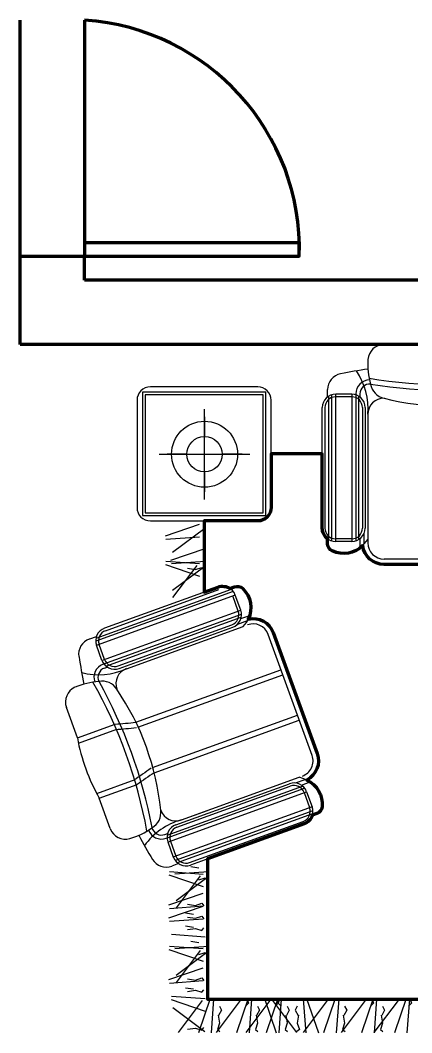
# Model space of a CAD drawing. Header units: millimetres. Extents: x 44393 to 91220, y 25301 to 41858.
# Drawn here: x 54677 to 56136, y 33511 to 37288 of the extents above; entities that cross this region are included whole.
import ezdxf

# ---------------------------------------------------------------- set-up
doc = ezdxf.new("R2010")
doc.units = ezdxf.units.MM

# ---------------------------------------------------------------- blocks, each defined once
blk = doc.blocks.new('fdsfdh4')
at = {"color": 4}
for p, q in [((25859.6, 46246.7), (25379.3, 46246.7)), ((24908.9, 46088.9), (24508.9, 46088.9)), ((25169.4, 46052), (25169.4, 46078.9)), ((25259.2, 46062), (25199.4, 46062)), ((24458.9, 46038.9), (24458.9, 45638.9)), ((24958.9, 45638.9), (24958.9, 46038.9)), ((25149.4, 45562), (25149.4, 46012)), ((25309.2, 46012), (25309.2, 45562)), ((24508.9, 45588.9), (24908.9, 45588.9)), ((24708.9, 45588.9), (24708.9, 45323.4)), ((25169.4, 45504.1), (25169.4, 45522)), ((25300.4, 45497.2), (25319.4, 45520)), ((25259.2, 45512), (25199.4, 45512)), ((27059.4, 45426.7), (25379.4, 45426.7)), ((24761, 45342.3, 64.2), (24337.9, 45188.9, 64.2)), ((24822.2, 45343.2, 64.2), (24805.4, 45337.1, 64.2)), ((24845.4, 45256.1, 64.2), (24825, 45312.3, 64.2)), ((24392.4, 45038.7, 64.2), (24815.4, 45192.1, 64.2)), ((24307.1, 45156.5, 64.2), (24281.8, 45147.3, 64.2)), ((24966.6, 45172.2, 64.2), (25130.2, 44721, 64.2)), ((24328.3, 45068.7, 64.2), (24308, 45124.9, 64.2)), ((24236.6, 44779.9, 64.2), (24195.6, 44892.9, 64.2)), ((24603.8, 44455.4, 64.2), (25026.9, 44608.8, 64.2)), ((25090.8, 44622.6, 64.2), (25062.9, 44632.7, 64.2)), ((25090.9, 44578.8, 64.2), (25111.3, 44522.7, 64.2)), ((24359.3, 44441.3, 64.2), (24318.4, 44554.3, 64.2)), ((25081.4, 44458.6, 64.2), (24658.3, 44305.2, 64.2)), ((24573.9, 44391.4, 64.2), (24594.2, 44335.2, 64.2)), ((24613.9, 44310.4, 64.2), (24588.5, 44301.2, 64.2)), ((24721.9, 44328.3), (24721.9, 43805)), ((24721.9, 43805), (27668.5, 43805))]:
    blk.add_line(p, q, dxfattribs=at)
at = {"color": 8}
for p, q in [((24478.9, 46068.9), (24478.9, 45608.9)), ((24938.9, 46068.9), (24478.9, 46068.9)), ((24488.9, 46058.9), (24488.9, 45618.9)), ((24928.9, 46058.9), (24488.9, 46058.9)), ((24928.9, 45618.9), (24928.9, 46058.9)), ((24938.9, 45608.9), (24938.9, 46068.9)), ((25174.4, 45518.7), (25174.4, 46055.3)), ((25184.4, 45514.3), (25184.4, 46059.7)), ((25199.4, 45512), (25199.4, 46059.7)), ((25259.2, 46052), (25199.4, 46052)), ((25259.2, 46059.7), (25259.2, 45512)), ((25274.2, 46063.1), (25274.2, 46059.7)), ((25274.2, 46063.1), (25274.2, 46059.7)), ((25274.2, 46059.7), (25274.2, 45514.3)), ((25284.2, 46055.3), (25284.2, 45518.7)), ((25289.2, 46063.1), (25289.2, 46052)), ((25289.2, 46063.1), (25289.2, 46052)), ((24710.6, 45669.1), (24710.6, 46006.2)), ((25159.4, 46012), (25159.4, 45562)), ((25299.2, 46012), (25299.2, 45562)), ((24710.6, 45977.5), (24710.6, 45903.7)), ((24710.6, 45903.7), (24710.6, 45977.5)), ((25319.4, 45986.7), (25319.4, 45520)), ((25319.4, 45986.7), (25319.4, 45506.7)), ((24542.1, 45837.7), (24879.2, 45837.7)), ((24644.6, 45837.7), (24570.8, 45837.7)), ((24850.4, 45837.7), (24776.6, 45837.7)), ((25149.4, 45838.9), (24958.9, 45838.9)), ((24710.6, 45771.7), (24710.6, 45697.9)), ((24710.6, 45697.9), (24710.6, 45771.7)), ((24478.9, 45608.9), (24938.9, 45608.9)), ((24488.9, 45618.9), (24928.9, 45618.9)), ((24565.2, 45533.2), (24692.3, 45577.2)), ((24591.7, 45472.2), (24711.3, 45561.9)), ((24566.7, 45520.7), (24692.3, 45530.1)), ((25259.2, 45522), (25199.4, 45522)), ((25289.2, 45522), (25289.2, 45487.4)), ((25304.2, 45540.2), (25304.2, 45501.7)), ((24585.4, 45442.2), (24712.6, 45486.2)), ((24566.7, 45439), (24692.3, 45429.5)), ((24587, 45429.6), (24712.6, 45439)), ((25859.4, 45446.7), (25379.4, 45446.7)), ((24565.2, 45426.4), (24692.3, 45382.4)), ((24681.3, 45422.9), (24591.6, 45303.4)), ((24591.7, 45330.8), (24711.3, 45420.5)), ((24646.6, 45412.3), (24676.5, 45407.6)), ((24817.8, 45325.6, 64.2), (24305, 45139.8, 64.2)), ((24810.2, 45333.5, 64.2), (24305.7, 45150.7, 64.2)), ((24341.3, 45179.5, 64.2), (24764.4, 45332.9, 64.2)), ((24825, 45312.3, 64.2), (24310.1, 45125.7, 64.2)), ((24836, 45252.7, 64.2), (24815.6, 45308.9, 64.2)), ((24330.5, 45069.5, 64.2), (24845.4, 45256.1, 64.2)), ((24335.6, 45055.4, 64.2), (24848.3, 45241.3, 64.2)), ((24343.2, 45047.5, 64.2), (24847.6, 45230.4, 64.2)), ((24834.2, 45204.2, 64.2), (24870.4, 45217.3, 64.2)), ((24846.2, 45224.5, 64.2), (24878.8, 45236.3, 64.2)), ((24389, 45048.1, 64.2), (24812, 45201.5, 64.2)), ((24419.7, 45037.7, 64.2), (24854.2, 45195.2, 64.2)), ((25111.4, 44714.1, 64.2), (24947.8, 45165.4, 64.2)), ((24337.7, 45072.1, 64.2), (24317.4, 45128.3, 64.2)), ((24332.4, 45054.2, 64.2), (24335.6, 45055.4, 64.2)), ((24337.5, 45040.1, 64.2), (24348, 45043.9, 64.2)), ((24454.8, 44837.8, 64.2), (24995.5, 45033.8, 64.2)), ((24461.6, 44819, 64.2), (25002.3, 45015, 64.2)), ((24516.1, 44668.5, 64.2), (25056.8, 44864.6, 64.2)), ((24523, 44649.7, 64.2), (25063.7, 44845.8, 64.2)), ((24236.6, 44779.9, 64.2), (24377.1, 44830.9, 64.2)), ((24240.5, 44760.1, 64.2), (24383.9, 44812.1, 64.2)), ((24308.7, 44572.1, 64.2), (24452.1, 44624.1, 64.2)), ((24624.2, 44473.7, 64.2), (25062.9, 44632.7, 64.2)), ((25049.1, 44611.5, 64.2), (25085.2, 44624.6, 64.2)), ((25071.3, 44603.6, 64.2), (25103.9, 44615.4, 64.2)), ((24318.4, 44554.3, 64.2), (24458.9, 44605.2, 64.2)), ((24570.9, 44406.3, 64.2), (25083.7, 44592.2, 64.2)), ((24571.7, 44417.2, 64.2), (25076.1, 44600.1, 64.2)), ((24576, 44392.2, 64.2), (25090.9, 44578.8, 64.2)), ((24607.3, 44446, 64.2), (25030.3, 44599.4, 64.2)), ((25081.5, 44575.4, 64.2), (25101.9, 44519.3, 64.2)), ((25111.3, 44522.7, 64.2), (24596.4, 44336, 64.2)), ((25114.3, 44507.8, 64.2), (24601.5, 44321.9, 64.2)), ((25113.5, 44496.9, 64.2), (24609.1, 44314, 64.2)), ((24624.2, 44473.7, 64.2), (24721.9, 44509.1, 64.2)), ((24654.9, 44314.6, 64.2), (25077.9, 44468, 64.2)), ((24562.6, 44419.2, 64.2), (24573.1, 44423, 64.2)), ((24567.7, 44405.1, 64.2), (24570.9, 44406.3, 64.2)), ((24583.3, 44394.8, 64.2), (24603.6, 44338.6, 64.2)), ((24578.1, 44268.7), (24705.3, 44224.7)), ((24579.7, 44281.2), (24705.3, 44271.8)), ((24599.9, 44271.9), (24725.6, 44281.3)), ((24659.6, 44299.8), (24689.4, 44295.1)), ((24694.3, 44265.2), (24604.6, 44145.7)), ((24604.7, 44173.1), (24724.2, 44262.8)), ((24689.4, 44249.9), (24713, 44257.7)), ((24578.1, 44156.2), (24705.3, 44200.2)), ((24646.8, 44159.5), (24676.6, 44154.8)), ((24676.6, 44154.8), (24700.2, 44162.6)), ((24700.2, 44162.6), (24708, 44153.2)), ((24578.1, 44108.1), (24705.3, 44152.1)), ((24579.7, 44143.6), (24705.3, 44153.1)), ((24639.4, 44126.4), (24669.2, 44121.6)), ((24579.7, 44095.5), (24705.3, 44104.9)), ((24639.4, 44078.2), (24669.2, 44073.5)), ((24646.8, 44111.3), (24676.6, 44106.6)), ((24676.6, 44106.6), (24700.2, 44114.5)), ((24700.2, 44114.5), (24708, 44105)), ((24587.1, 44046.9), (24712.7, 44037.5)), ((24646.8, 44064.2), (24676.6, 44068.9)), ((24676.6, 44068.9), (24700.2, 44061.1)), ((24700.2, 44061.1), (24708, 44070.5)), ((24579.7, 44002.7), (24705.3, 43993.3)), ((24599.9, 43993.3), (24725.6, 44002.8)), ((24659.6, 44021.3), (24689.4, 44016.6)), ((24578.1, 43990.1), (24705.3, 43946.1)), ((24694.3, 43986.7), (24604.6, 43867.1)), ((24604.7, 43894.6), (24724.2, 43984.3)), ((24689.4, 43971.3), (24713, 43979.2)), ((24713, 43979.2), (24720.8, 43969.8)), ((24578.1, 43877.7), (24705.3, 43921.7)), ((24579.7, 43865.1), (24705.3, 43874.5)), ((24646.8, 43880.9), (24676.6, 43876.2)), ((24676.6, 43876.2), (24700.2, 43884.1)), ((24700.2, 43884.1), (24708, 43874.6)), ((24587.1, 43816.5), (24712.7, 43807.1)), ((24639.4, 43847.8), (24669.2, 43843.1)), ((24646.8, 43833.8), (24676.6, 43838.5)), ((24676.6, 43838.5), (24700.2, 43830.6)), ((24700.2, 43830.6), (24708, 43840.1)), ((24585.6, 43803.9), (24712.7, 43759.9)), ((24701.7, 43800.5), (24612, 43681)), ((24731.8, 43806.8), (24687.8, 43679.6)), ((24744.3, 43805.3), (24734.9, 43679.6)), ((24843.1, 43800.5), (24753.4, 43681)), ((24766.3, 43778.6), (24774.2, 43764.4)), ((24873.2, 43806.8), (24829.2, 43679.6)), ((24874.3, 43789.6), (24863.3, 43778.6)), ((24953.9, 43800.5), (24864.2, 43681)), ((24868, 43806.8), (24874.3, 43789.6)), ((24885.7, 43805.3), (24876.3, 43679.6)), ((24907.7, 43778.6), (24915.6, 43764.4)), ((24933.6, 43806.8), (24977.6, 43679.6)), ((24983.9, 43806.8), (24939.9, 43679.6)), ((24963.7, 43800.5), (25053.4, 43681)), ((24985.1, 43789.6), (24974.1, 43778.6)), ((24978.8, 43806.8), (24985.1, 43789.6)), ((24991.3, 43806.8), (24985, 43789.6)), ((24985, 43789.6), (24996, 43778.6)), ((24996.5, 43805.3), (24987.1, 43679.6)), ((25018.5, 43778.6), (25026.4, 43764.4)), ((25056.2, 43778.6), (25048.4, 43764.4)), ((25078.2, 43805.3), (25087.6, 43679.6)), ((25167.9, 43800.5), (25078.2, 43681)), ((25090.8, 43806.8), (25134.8, 43679.6)), ((25197.9, 43806.8), (25153.9, 43679.6)), ((25210.5, 43805.3), (25201.1, 43679.6)), ((25309.3, 43800.5), (25219.6, 43681)), ((25232.5, 43778.6), (25240.4, 43764.4)), ((25339.3, 43806.8), (25295.3, 43679.6)), ((25340.5, 43789.6), (25329.5, 43778.6)), ((25334.2, 43806.8), (25340.5, 43789.6)), ((25431.8, 43800.5), (25342.1, 43681)), ((25351.9, 43805.3), (25342.5, 43679.6)), ((25373.9, 43778.6), (25381.8, 43764.4)), ((25461.9, 43806.8), (25417.9, 43679.6)), ((25474.5, 43805.3), (25465, 43679.6)), ((25481.9, 43789.6), (25470.9, 43778.6)), ((25475.6, 43806.8), (25481.9, 43789.6)), ((24591.9, 43773.9), (24711.4, 43684.2)), ((24761.6, 43745.6), (24766.3, 43715.8)), ((24774.2, 43764.4), (24763.2, 43744)), ((24903, 43745.6), (24907.7, 43715.8)), ((24915.6, 43764.4), (24904.6, 43744)), ((25013.8, 43745.6), (25018.5, 43715.8)), ((25026.4, 43764.4), (25015.4, 43744)), ((25048.4, 43764.4), (25059.4, 43744)), ((25060.9, 43745.6), (25056.2, 43715.8)), ((25227.8, 43745.6), (25232.5, 43715.8)), ((25240.4, 43764.4), (25229.4, 43744)), ((25369.2, 43745.6), (25373.9, 43715.8)), ((25381.8, 43764.4), (25370.8, 43744)), ((24766.3, 43715.8), (24758.5, 43692.2)), ((24907.7, 43715.8), (24899.9, 43692.2)), ((25018.5, 43715.8), (25010.7, 43692.2)), ((25056.2, 43715.8), (25064.1, 43692.2)), ((25232.5, 43715.8), (25224.6, 43692.2)), ((25373.9, 43715.8), (25366.1, 43692.2)), ((24646.8, 43692.4), (24676.6, 43697.1)), ((24676.6, 43697.1), (24700.2, 43689.2)), ((24700.2, 43689.2), (24708, 43698.7)), ((24758.5, 43692.2), (24767.9, 43684.4)), ((24899.9, 43692.2), (24909.3, 43684.4)), ((25010.7, 43692.2), (25020.1, 43684.4)), ((25064.1, 43692.2), (25054.6, 43684.4)), ((25224.6, 43692.2), (25234.1, 43684.4)), ((25366.1, 43692.2), (25375.5, 43684.4))]:
    blk.add_line(p, q, dxfattribs=at)
at = {"linetype": 'ByBlock'}
for p, q in [((25289.2, 45522), (25289.2, 45487.4)), ((25304.2, 45540.2), (25304.2, 45501.7)), ((25049.1, 44611.5, 64.2), (25085.2, 44624.6, 64.2)), ((25071.3, 44603.6, 64.2), (25103.9, 44615.4, 64.2)), ((24562.6, 44419.2, 64.2), (24573.1, 44423, 64.2)), ((24567.7, 44405.1, 64.2), (24570.9, 44406.3, 64.2))]:
    blk.add_line(p, q, dxfattribs=at)
for p, q in [((24676.5, 45407.6), (24700, 45415.5)), ((24700, 45415.5), (24707.9, 45406)), ((25128.9, 44497.1, 64.2), (25112.1, 44491.1, 64.2)), ((24713, 44257.7), (24720.8, 44248.3))]:
    blk.add_line(p, q)
at = {"color": 255, "lineweight": 90}
blk.add_lwpolyline([(27059.4, 45426.7), (25379.4, 45426.7, -0.378552), (25300.1, 45496.8, -0.318301), (25186.6, 45477, -0.289569), (25169.4, 45504.1), (25169.4, 45522, -0.236068), (25149.4, 45562), (25149.4, 45838.9), (24958.9, 45838.9), (24958.9, 45638.9, -0.414214), (24908.9, 45588.9), (24708.9, 45588.9), (24708.9, 45323.4), (24761, 45342.3, -0.236068), (24805.4, 45337.1), (24822.2, 45343.2, -0.289561), (24853.5, 45336.3, -0.318303), (24873.6, 45222.9, -0.378543), (24966.6, 45172.2), (25130.2, 44721, -0.378561), (25091.3, 44622.4, -0.318306), (25148.6, 44522.5, -0.289552), (25128.9, 44497.1), (25128.9, 44497.1), (25112.1, 44491.1, -0.23606), (25081.4, 44458.6), (24721.9, 44328.3), (24721.9, 43805), (27668.5, 43805)], format="xyb", dxfattribs=at)
at = {"color": 8}
for radius in [123, 66]:
    blk.add_circle((24710.6, 45837.7), radius, dxfattribs=at)
at = {"color": 4}
for centre, radius, start, end in [((25379.3, 46186.7), 60, 90, 176.1275), ((25619.4, 44127.5), 2050, 98.4151, 101.302), ((25578.8, 46173.2), 259.9, 176.1275, 196.4266), ((25229.4, 46078.9), 60, 101.302, 180), ((24508.9, 46038.9), 50, 90, 180), ((24908.9, 46038.9), 50, 0, 90), ((25392.5, 46109), 63.7, 188.4737, 258.1933), ((25199.4, 46012), 50, 90, 180), ((25259.2, 46012), 50, 0, 90), ((25619.4, 46991.7), 975, 255.75, 284.25), ((24508.9, 45638.9), 50, 180, 270), ((24908.9, 45638.9), 50, 270, 0), ((25199.4, 45562), 50, 180, 270), ((25259.2, 45562), 50, 270, 0), ((25199.4, 45504.1), 30, 180, 244.5921), ((25229.3, 45567), 99.6, 244.5921, 315.5106), ((25379.4, 45506.7), 80, 187.063, 270), ((24778, 45295.3, 64.2), 50, 19.9274, 109.9274), ((24832.4, 45315, 64.2), 30, 45.3353, 109.9274), ((24783.5, 45265.5, 64.2), 99.6, 315.1808, 45.3353), ((24798.4, 45239.1, 64.2), 50, 289.9274, 19.9274), ((24891.4, 45144.9, 64.2), 80, 19.9274, 102.8644), ((24355, 45141.9, 64.2), 50, 109.9274, 199.9274), ((24301.4, 45091.8, 64.2), 60, 109.9274, 188.6255), ((26269.7, 45389.3, 64.2), 2050, 188.6255, 191.5123), ((24375.3, 45085.7, 64.2), 50, 199.9274, 289.9274), ((24332.7, 44730.4, 64.2), 259.9, 93.5008, 113.7999), ((24329.5, 44927.4, 64.2), 63.7, 31.7342, 101.4537), ((24252, 44913.3, 64.2), 60, 113.7999, 199.9274), ((23577.1, 44413.2, 64.2), 975, 5.6774, 34.1775), ((24949.7, 44910.8, 64.2), 725, 190.4001, 209.4547), ((25055, 44693.7, 64.2), 80, 296.9905, 19.9274), ((25043.9, 44561.8, 64.2), 50, 19.9274, 109.9274), ((25049.4, 44532, 64.2), 99.6, 354.5196, 65.438), ((25064.3, 44505.6, 64.2), 50, 289.9274, 19.9274), ((25118.7, 44525.3, 64.2), 30, 289.9274, 354.5196), ((24415.7, 44461.8, 64.2), 60, 199.9274, 286.055), ((24360.4, 44653.9, 64.2), 259.9, 286.055, 306.354), ((24620.9, 44408.4, 64.2), 50, 109.9274, 199.9274), ((26269.7, 45389.4, 64.2), 2050, 208.3425, 211.2294), ((24568.1, 44357.6, 64.2), 60, 211.2294, 289.9274), ((24641.3, 44352.2, 64.2), 50, 199.9274, 289.9274)]:
    blk.add_arc(centre, radius, start, end, dxfattribs=at)
at = {"color": 8}
for centre, radius, start, end in [((25067, 46006.1), 253.2, 355.5854, 34.2393), ((25619.4, 47878.8), 1782.2, 260.4594, 279.5406), ((25326.3, 46062.7), 52.1, 90.9194, 179.4053), ((25326.3, 46062.7), 37.1, 85.1571, 179.4053), ((25619.4, 47908.1), 1832.2, 260.8958, 279.1042), ((25199.4, 46012), 40, 90, 180), ((25259.2, 46012), 40, 0, 90), ((25379.4, 45986.7), 60, 90, 180), ((25199.4, 45562), 40, 180, 270), ((25259.2, 45562), 40, 270, 0), ((25379.4, 45506.7), 60, 180, 270), ((24798.4, 45239.1, 64.2), 40, 289.9274, 19.9274), ((24355, 45141.9, 64.2), 40, 109.9274, 199.9274), ((24891.4, 45145, 64.2), 60, 19.9274, 109.9274), ((24375.3, 45085.7, 64.2), 40, 199.9274, 289.9274), ((24315.3, 45268.4, 64.2), 253.2, 255.6881, 294.342), ((24350.5, 45005.4, 64.2), 52.1, 110.5222, 199.008), ((24350.5, 45005.4, 64.2), 37.1, 110.5222, 204.7704), ((24440.1, 44981.4, 64.2), 60, 109.9274, 199.9274), ((22743, 44110.8, 64.2), 1782.2, 10.3869, 29.468), ((22715.5, 44100.8, 64.2), 1832.2, 10.8232, 29.0317), ((23893.3, 50729.8, 64.2), 5918.8, 274.68886, 275.44374), ((23893.3, 50729.8, 64.2), 5938.8, 274.68886, 275.44374), ((25055, 44693.7, 64.2), 60, 289.9274, 19.9274), ((25055, 44693.7, 64.2), 60, 289.9274, 19.9274), ((27867.8, 39766.7, 64.2), 5938.8, 124.41111, 125.16599), ((27867.8, 39766.7, 64.2), 5918.8, 124.41111, 125.16599), ((25043.9, 44561.8, 64.2), 40, 19.9274, 109.9274), ((24484.2, 44500.6, 64.2), 63.7, 298.4011, 8.1207), ((24484.2, 44500.6, 64.2), 63.7, 298.4011, 8.1207), ((24603.7, 44530.1, 64.2), 60, 199.9274, 289.9274), ((24603.7, 44530.1, 64.2), 60, 199.9274, 289.9274), ((25064.3, 44505.6, 64.2), 40, 289.9274, 19.9274), ((24691.9, 44229.7, 64.2), 253.2, 105.5129, 144.1667), ((24550.3, 44454.2, 64.2), 52.1, 200.8468, 289.3327), ((24550.3, 44454.2, 64.2), 37.1, 195.0845, 289.3327), ((24620.9, 44408.4, 64.2), 40, 109.9274, 199.9274), ((24641.3, 44352.2, 64.2), 40, 199.9274, 289.9274)]:
    blk.add_arc(centre, radius, start, end, dxfattribs=at)

msp = doc.modelspace()

# ---------------------------------------------------------------- linework, layer by layer
at = {"color": 8, "lineweight": 90}
for p, q in [((54677, 36408), (54677, 37288)), ((54917, 37288), (54917, 36458))]:
    msp.add_line(p, q, dxfattribs=at)
at = {"color": 255, "lineweight": 90}
for p, q in [((54677, 36408), (54917, 36408)), ((54677, 36078), (54677, 36408)), ((54917, 36318), (54917, 36408)), ((54677, 36078), (54677, 36318)), ((60057, 36318), (54917, 36318)), ((59187, 36078), (54677, 36078))]:
    msp.add_line(p, q, dxfattribs=at)
at = {"color": 4, "lineweight": 90}
msp.add_lwpolyline([(54917, 36408), (55717, 36408), (55717, 36458), (54917, 36458)], close=True, dxfattribs=at)
at = {"color": 8, "lineweight": 90}
msp.add_arc((54860.5, 36433), 856.9, 358.3281, 86.2193, dxfattribs=at)

# ---------------------------------------------------------------- block references
at = {"color": 255, "lineweight": 90}
msp.add_blockref('fdsfdh4', (30653.2, -10168.7), dxfattribs=at)

doc.saveas('drawing.dxf')
